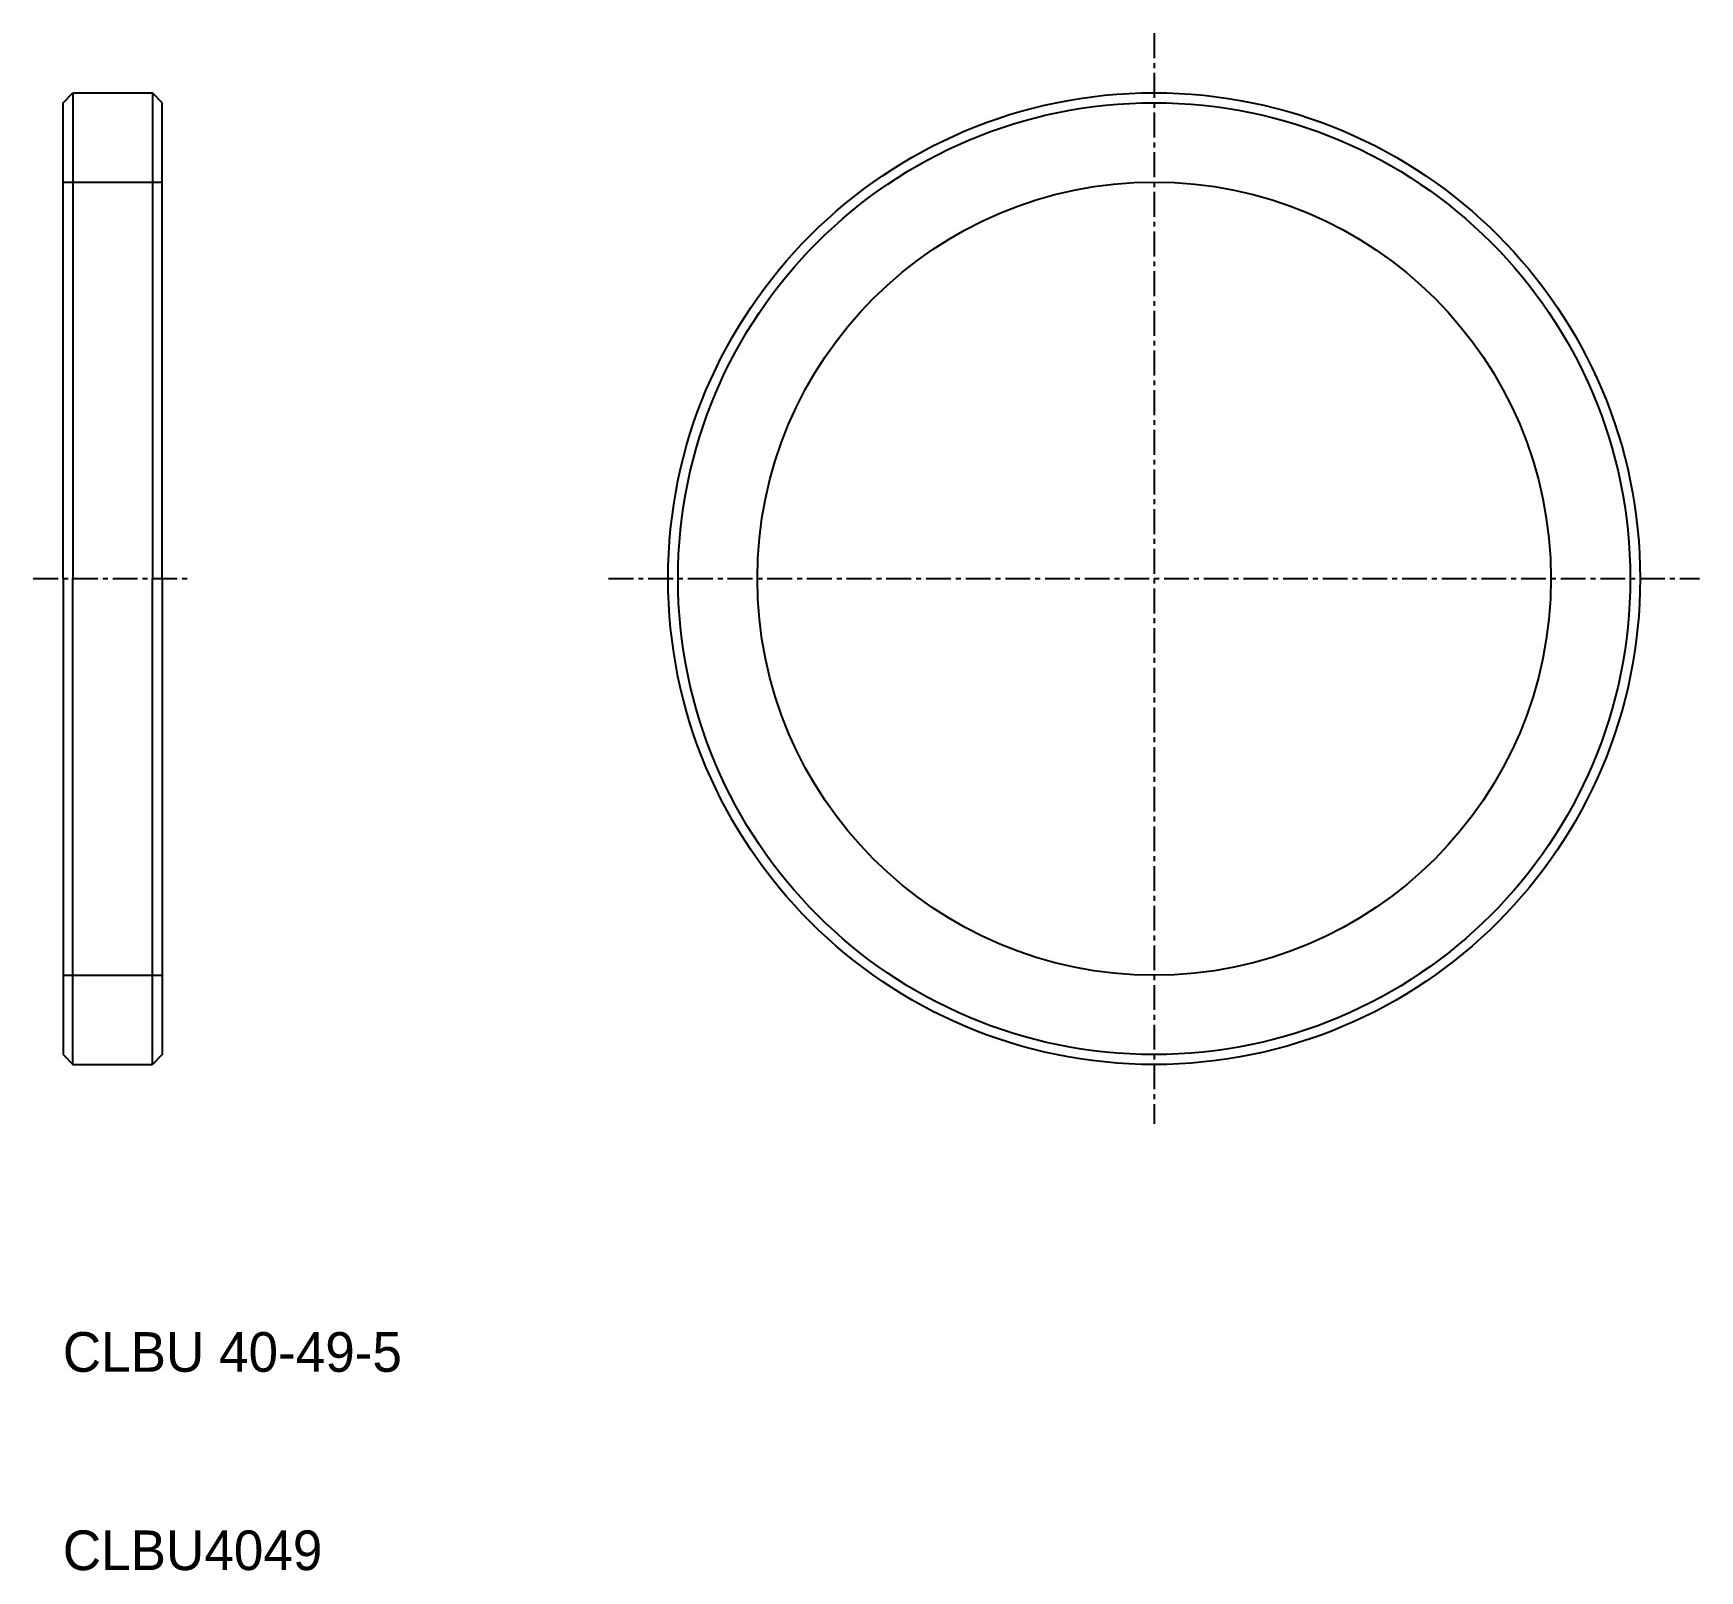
# Model space of a CAD drawing. Extents: x 145.7 to 229.7, y 71.1 to 148.6.
import ezdxf

# ---------------------------------------------------------------- set-up
doc = ezdxf.new("R2010")
doc.units = 0
doc.linetypes.add('CENTER', pattern=[2, 1.25, -0.25, 0.25, -0.25])
doc.linetypes.add('DASHED', pattern=[19.05, 12.7, -6.35])
doc.layers.get('0').update_dxf_attribs({"linetype": 'CONTINUOUS'})
doc.layers.add('CENTER', color=1, linetype='CENTER')

msp = doc.modelspace()

# ---------------------------------------------------------------- linework, layer by layer
for p, q in [((147.184, 145.091), (147.684, 145.591)), ((147.684, 145.591), (147.684, 121.091)), ((147.684, 145.591), (151.684, 145.591)), ((151.684, 145.591), (151.684, 121.091)), ((152.184, 145.091), (151.684, 145.591)), ((147.184, 121.091), (147.184, 145.091)), ((152.184, 121.091), (152.184, 145.091)), ((147.184, 121.091), (147.184, 97.091)), ((147.684, 96.591), (147.684, 121.091)), ((151.684, 96.591), (151.684, 121.091)), ((152.184, 121.091), (152.184, 97.091)), ((147.184, 97.091), (147.684, 96.591)), ((152.184, 97.091), (151.684, 96.591)), ((147.684, 96.591), (151.684, 96.591))]:
    msp.add_line(p, q)
at = {"color": 3, "linetype": 'DASHED'}
for p, q in [((147.184, 141.091), (152.184, 141.091)), ((147.184, 101.091), (152.184, 101.091))]:
    msp.add_line(p, q, dxfattribs=at)
for radius in [24.5, 24, 20]:
    msp.add_circle((202.184, 121.091), radius)
at = {"layer": 'CENTER'}
for p, q in [((202.184, 148.591), (202.184, 93.591)), ((145.684, 121.091), (153.684, 121.091)), ((174.684, 121.091), (229.684, 121.091))]:
    msp.add_line(p, q, dxfattribs=at)

# ---------------------------------------------------------------- texts
for s, p in [('CLBU 40-49-5', (147.17, 81.094)), ('CLBU4049', (147.17, 71.094))]:
    msp.add_text(s, height=2).set_placement(p)

doc.saveas('drawing.dxf')
